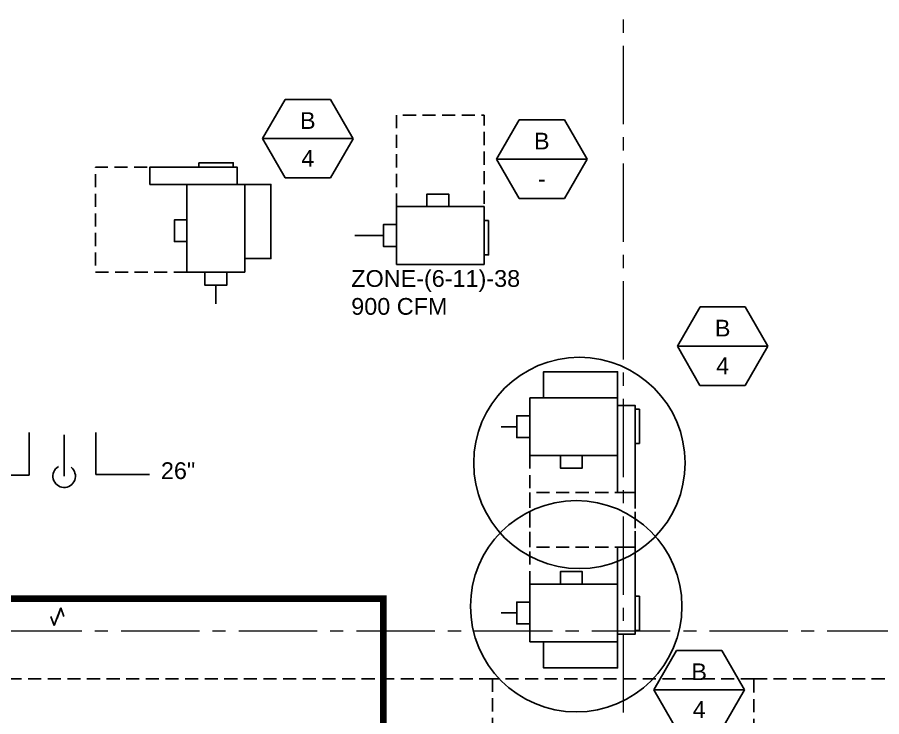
# Model space of a CAD drawing. Header units: inches. Extents: x -26012 to 27, y -3347 to 2082.
# Drawn here: x -21699 to -21302.4, y 981.7 to 1302.8 of the extents above; entities that cross this region are included whole.
import ezdxf
from ezdxf.enums import TextEntityAlignment as Align

# ---------------------------------------------------------------- set-up
doc = ezdxf.new("R2010")
doc.units = ezdxf.units.IN
doc.header["$LTSCALE"] = 48
doc.header["$MEASUREMENT"] = 0
for name, pattern in [('A_Column Grid$0$CENTER2', [1.125, 0.75, -0.125, 0.125, -0.125]), ('Core Callout Boundary$0$DASHED2', [0.375, 0.25, -0.125]), ('HIDDEN2', [0.1875, 0.125, -0.0625]), ('NB - 5th floor_plan$0$HIDDEN2', [0.1875, 0.125, -0.0625])]:
    doc.linetypes.add(name, pattern=pattern)
doc.layers.get('0').update_dxf_attribs({"plot": 0})
for name, color, linetype in [('A_Column Grid$0$A-GRID-GRD1-15', 8, 'A_Column Grid$0$CENTER2'), ('CLEAR', 1, 'HIDDEN2'), ('Core Callout Boundary$0$A-Detl-Iden', 6, 'Continuous'), ('HAEQUIP', 94, 'Continuous'), ('M-HVAC-anno', 6, 'Continuous'), ('M-HVAC-blck', 6, 'Continuous'), ('M-HVAC-clrn', 1, 'HIDDEN2'), ('M-HVAC-eqpm-fptd', 94, 'Continuous'), ('M-HVAC-Flex', 5, 'Continuous'), ('M-HVAC-FUTR', 4, 'HIDDEN2'), ('M-HVAC-supp', 93, 'Continuous'), ('M-HVAC-supp @ 96', 93, 'Continuous'), ('M-HVAC-TEXT', 6, 'Continuous'), ('NB - 5th floor_plan$0$STDROPS', 1, 'NB - 5th floor_plan$0$HIDDEN2'), ('XREF', 8, 'Continuous')]:
    doc.layers.add(name, color=color, linetype=linetype)
doc.styles.add('M08', font='arial.ttf', dxfattribs={"height": 7.68})

# ---------------------------------------------------------------- blocks, each defined once
blk = doc.blocks.new('NB - 5th floor_plan')
at = {"layer": 'NB - 5th floor_plan$0$STDROPS', "color": 1, "linetype": 'NB - 5th floor_plan$0$HIDDEN2'}
for p, q in [((-21721.02, 999.16), (-21481.02, 999.16)), ((-21361.02, 999.16), (-21153.52, 999.16))]:
    blk.add_line(p, q, dxfattribs=at)
blk.add_lwpolyline([(-21481.02, 830.8), (-21361.02, 830.8), (-21361.02, 999.16), (-21481.02, 999.16)], close=True, dxfattribs=at)
blk = doc.blocks.new('A_Column Grid')
at = {"layer": 'A_Column Grid$0$A-GRID-GRD1-15', "lineweight": 0}
for p, q in [((-21421.02, 1667.67), (-21421.02, -2700.91)), ((-23217.41, 1021.17), (-20928.06, 1021.17))]:
    blk.add_line(p, q, dxfattribs=at)
blk = doc.blocks.new('A$C4BF10DA9')
at = {"layer": 'M-HVAC-clrn', "flags": 128}
blk.add_lwpolyline([(6, 42), (6, 0), (54.25, 0), (54.25, 25)], dxfattribs=at)
at = {"layer": 'M-HVAC-eqpm-fptd'}
for p, q in [((6, 68.5), (6, 42)), ((46.25, 68.5), (6, 68.5)), ((46.25, 42), (46.25, 68.5)), ((6, 42), (46.25, 42))]:
    blk.add_line(p, q, dxfattribs=at)
for points in [[(12.25, 68.5), (46.25, 68.5), (46.25, 80.5), (12.25, 80.5)], [(46.25, 25), (54.25, 25), (54.25, 65), (46.25, 65)], [(6, 50.25), (6, 60.25), (0, 60.25), (0, 50.25)], [(30, 42), (20, 42), (20, 36.25), (30, 36.25)]]:
    blk.add_lwpolyline(points, close=True, dxfattribs=at)
at = {"layer": 'M-HVAC-supp'}
blk.add_lwpolyline([(56.25, 47.5), (56.25, 63.25), (54.25, 63.25), (54.25, 47.5)], close=True, dxfattribs=at)
blk = doc.blocks.new('A$C73FD2CE6')
at = {"layer": 'M-HVAC-blck'}
for p, q in [((10.41, 36), (0, 18.01)), ((10.41, 36), (31.18, 36)), ((41.57, 17.97), (31.18, 36)), ((0, 18.01), (10.37, 0)), ((0.01, 17.99), (41.56, 17.99)), ((31.17, 0), (41.57, 17.97)), ((10.37, 0), (31.17, 0))]:
    blk.add_line(p, q, dxfattribs=at)
at = {"layer": 'M-HVAC-TEXT', "style": 'M08'}
for tag, p in [('2', (20.78, 26.3)), ('1', (20.78, 8.99))]:
    blk.add_attdef(tag, text='', height=7.68, dxfattribs=at).set_placement(p, align=Align.MIDDLE)
blk = doc.blocks.new('FPTD INT')
at = {"layer": 'CLEAR', "flags": 128}
blk.add_lwpolyline([(-26603.13, -1659.44), (-26603.13, -1701.44), (-26562.88, -1701.44), (-26562.88, -1659.44)], dxfattribs=at)
at = {"layer": 'HAEQUIP'}
for p, q in [((-26562.88, -1632.94), (-26603.13, -1632.94)), ((-26603.13, -1632.94), (-26603.13, -1659.44)), ((-26562.88, -1659.44), (-26562.88, -1632.94)), ((-26603.13, -1659.44), (-26562.88, -1659.44))]:
    blk.add_line(p, q, dxfattribs=at)
for points in [[(-26560.88, -1653.01), (-26560.88, -1637.26), (-26562.88, -1637.26), (-26562.88, -1653.01)], [(-26603.13, -1651.19), (-26603.13, -1641.19), (-26609.13, -1641.19), (-26609.13, -1651.19)], [(-26579.13, -1659.44), (-26589.13, -1659.44), (-26589.13, -1665.19), (-26579.13, -1665.19)]]:
    blk.add_lwpolyline(points, close=True, dxfattribs=at)
blk = doc.blocks.new('Symbol-BreakLine-Anno')
at = {"color": 170}
blk.add_wipeout([(-0.0101, -0.0349), (-0.0101, 0.0037), (0.0429, -0.0156)], dxfattribs=at)
blk.add_wipeout([(0.0101, 0.0349), (0.0101, -0.0037), (-0.0429, 0.0156)], dxfattribs=at)
at = {"color": 0, "linetype": 'ByBlock'}
for p, q in [((0, 0.0312), (-0.0429, 0.0156)), ((-0.0429, 0.0156), (0.0429, -0.0156)), ((0.0429, -0.0156), (0, -0.0313))]:
    blk.add_line(p, q, dxfattribs=at)
at = {"linetype": 'Continuous', "flags": 128}
blk.add_lwpolyline([(0, 0), (0, 0)], close=True, dxfattribs=at)
blk = doc.blocks.new('Core Callout Boundary')
at = {"layer": 'Core Callout Boundary$0$A-Detl-Iden', "linetype": 'Core Callout Boundary$0$DASHED2', "const_width": 3, "flags": 128}
blk.add_lwpolyline([(-22168.64, 1035.9), (-21531.09, 1035.9), (-21531.09, 538.01), (-22168.64, 538.01)], close=True, dxfattribs=at)

msp = doc.modelspace()

# ---------------------------------------------------------------- linework, layer by layer
for centre in [(-21441.1, 1098.19), (-21442.56, 1032.4)]:
    msp.add_circle(centre, 48.5)
at = {"layer": 'M-HVAC-anno'}
for p, q in [((-21693.58, 1112.21), (-21693.58, 1092.64)), ((-21677.48, 1111.16), (-21677.48, 1092.1)), ((-21663.02, 1112.21), (-21663.02, 1092.93)), ((-21693.58, 1092.64), (-21724.23, 1092.64)), ((-21663.02, 1092.93), (-21638.28, 1092.93))]:
    msp.add_line(p, q, dxfattribs=at)
msp.add_arc((-21677.48, 1092.1), 5.16, 121.1798, 52.4354, dxfattribs=at)
at = {"layer": 'M-HVAC-Flex'}
for p, q in [((-21531.05, 1202.6), (-21544.09, 1202.6)), ((-21476.95, 1029.33), (-21469.82, 1029.33))]:
    msp.add_line(p, q, dxfattribs=at)
for points in [[(-21607.91, 1171.16), (-21607.91, 1179.77)], [(-21477.01, 1114.83), (-21469.82, 1114.83)]]:
    msp.add_spline(points, degree=3, dxfattribs=at)

# ---------------------------------------------------------------- block references
at = {"layer": 'M-HVAC-blck'}
for p, values in [((-21586.49, 1229.06), {'2': 'B', '1': '4'}), ((-21479.13, 1219.65), {'2': 'B', '1': '-'}), ((-21396.15, 1133.79), {'2': 'B', '1': '4'}), ((-21406.92, 976.05), {'2': 'B', '1': '4'})]:
    msp.add_blockref('A$C73FD2CE6', p, dxfattribs=at).add_auto_attribs(values)
at = {"layer": 'M-HVAC-eqpm-fptd', "xscale": -1, "rotation": 180}
for name, p in [('FPTD INT', (5078.08, -443.58)), ('A$C4BF10DA9', (-21469.82, 1084.58))]:
    msp.add_blockref(name, p, dxfattribs=at)
at = {"layer": 'M-HVAC-FUTR', "xscale": -1, "rotation": 270}
msp.add_blockref('A$C4BF10DA9', (-21663.16, 1179.77), dxfattribs=at)
at = {"layer": 'M-HVAC-FUTR'}
msp.add_blockref('A$C4BF10DA9', (-21469.82, 1059.58), dxfattribs=at)
at = {"layer": 'XREF'}
for name in ['A_Column Grid', 'NB - 5th floor_plan']:
    msp.add_blockref(name, (0, 0), dxfattribs=at)

# ---------------------------------------------------------------- texts
at = {"layer": 'M-HVAC-anno', "insert": (-21545.78, 1186.71, 0), "char_height": 7.68, "width": 88.2868, "attachment_point": 1, "style": 'M08'}
msp.add_mtext('ZONE-(6-11)-38\\P900 CFM ', dxfattribs=at)
at = {"layer": 'M-HVAC-anno', "insert": (-21633.1, 1098.5), "char_height": 7.68, "attachment_point": 1, "style": 'M08'}
msp.add_mtext_dynamic_manual_height_columns('26"', width=5.45, gutter_width=1, heights=[0], dxfattribs=at)

# ---------------------------------------------------------------- next in the draw order: block references
at = {"layer": 'M-HVAC-supp @ 96', "xscale": 96, "yscale": 96, "zscale": 96, "rotation": 90}
msp.add_blockref('Symbol-BreakLine-Anno', (-21680.58, 1027.65), dxfattribs=at)

# ---------------------------------------------------------------- next in the draw order: block references
at = {"layer": 'XREF'}
msp.add_blockref('Core Callout Boundary', (0, 0), dxfattribs=at)

doc.saveas('drawing.dxf')
